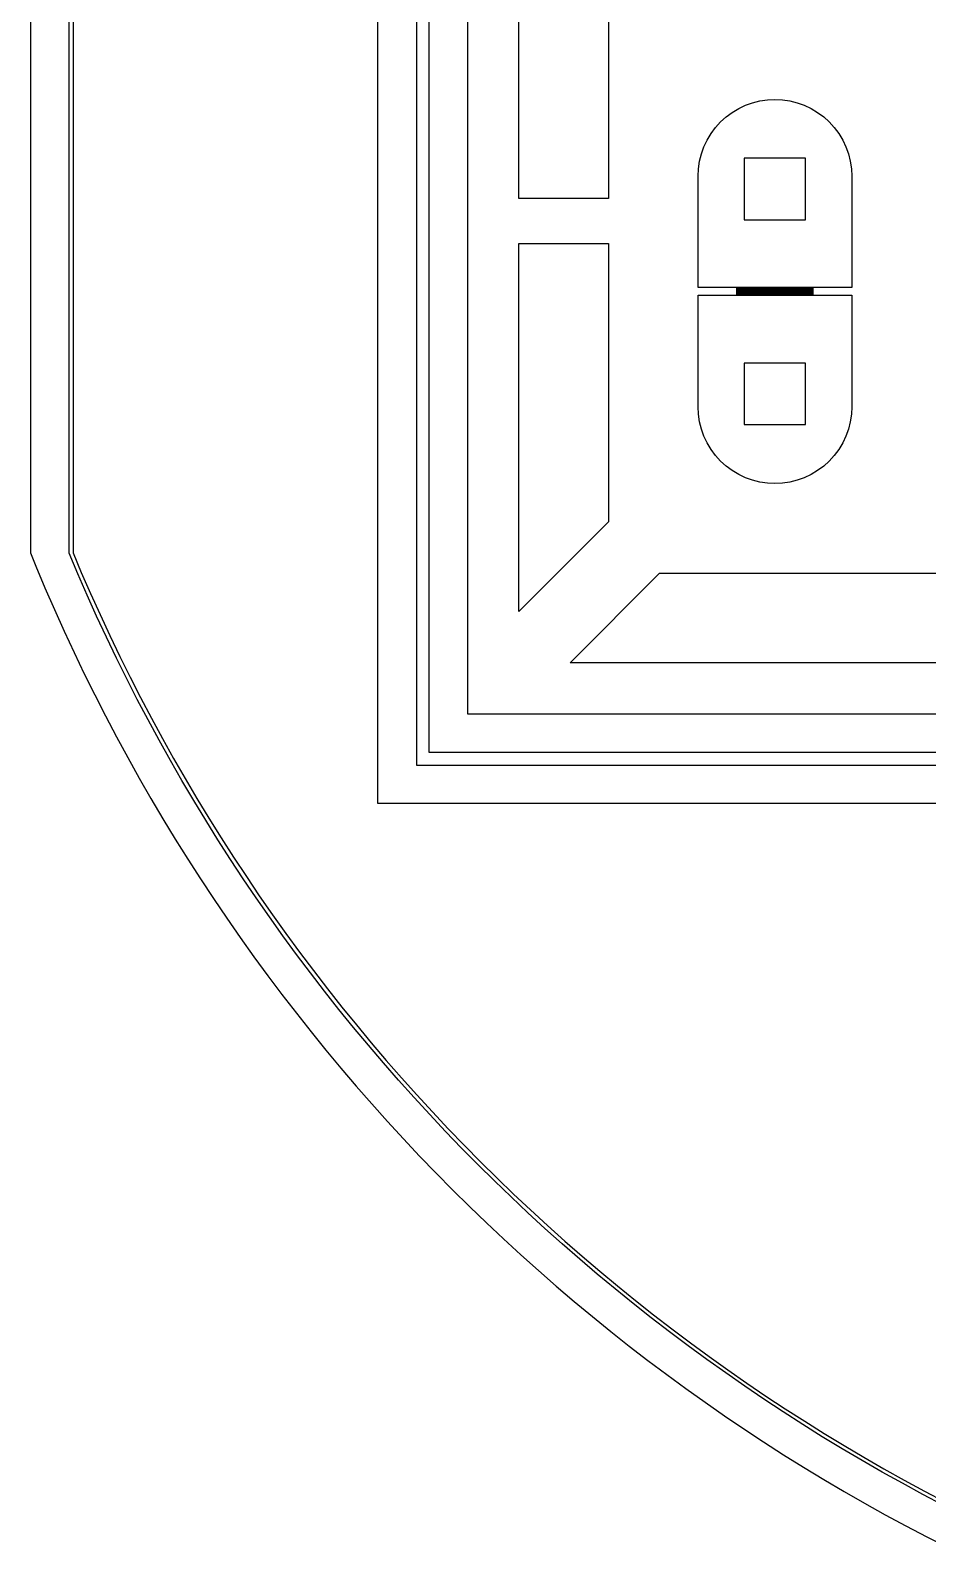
# Model space of a CAD drawing. Extents: x -25 to 122, y -49 to 104.
# Drawn here: x -25 to 10.7, y -40.8 to 19.6 of the extents above; entities that cross this region are included whole.
import ezdxf

# ---------------------------------------------------------------- set-up
doc = ezdxf.new("R2010")
doc.units = 0

msp = doc.modelspace()

# ---------------------------------------------------------------- linework, layer by layer
for p, q in [((-11.209, -11.209), (-11.209, 66.235)), ((-9.6805, 64.7065), (-9.6805, -9.6805)), ((-9.17099, -9.17099), (-9.17099, 64.197)), ((-7.64249, 62.6685), (-7.64249, -7.64249)), ((-25.0371, 56.2593), (-25.0371, -1.23334)), ((-23.4969, -1.23666), (-23.4969, 56.2626)), ((-23.3345, 56.2618), (-23.3345, -1.23579)), ((-5.60449, 12.8649), (-5.60449, 26.6214)), ((-2.03799, 26.6214), (-2.03799, 12.8649)), ((2.88712, 16.2983), (3.14444, 16.4525)), ((3.14444, 16.4525), (3.41563, 16.5808)), ((3.41563, 16.5808), (3.69809, 16.6819)), ((3.69809, 16.6819), (3.98911, 16.7547)), ((3.98911, 16.7547), (4.28587, 16.7988)), ((4.28587, 16.7988), (4.58549, 16.8135)), ((4.58549, 16.8135), (4.88512, 16.7988)), ((4.88512, 16.7988), (5.18188, 16.7547)), ((5.18188, 16.7547), (5.47289, 16.6819)), ((5.47289, 16.6819), (5.75534, 16.5808)), ((5.75534, 16.5808), (6.02655, 16.4525)), ((6.02655, 16.4525), (6.28386, 16.2983)), ((2.2224, 15.6958), (2.42387, 15.9181)), ((2.42387, 15.9181), (2.64616, 16.1196)), ((2.64616, 16.1196), (2.88712, 16.2983)), ((6.28386, 16.2983), (6.52483, 16.1196)), ((6.52483, 16.1196), (6.7471, 15.9181)), ((6.7471, 15.9181), (6.94858, 15.6958)), ((1.7612, 14.9263), (1.88947, 15.1975)), ((1.88947, 15.1975), (2.0437, 15.4549)), ((2.0437, 15.4549), (2.2224, 15.6958)), ((6.94858, 15.6958), (7.12729, 15.4549)), ((7.12729, 15.4549), (7.28151, 15.1975)), ((7.28151, 15.1975), (7.40979, 14.9263)), ((1.58723, 14.3529), (1.66013, 14.6439)), ((1.66013, 14.6439), (1.7612, 14.9263)), ((7.40979, 14.9263), (7.51086, 14.6439)), ((7.51086, 14.6439), (7.58376, 14.3529)), ((1.52849, 13.7565), (1.54321, 14.0561)), ((1.54321, 14.0561), (1.58723, 14.3529)), ((5.80829, 14.4698), (3.3627, 14.4698)), ((3.3627, 14.4698), (3.3627, 12.0242)), ((5.80829, 12.0242), (5.80829, 14.4698)), ((7.58376, 14.3529), (7.62776, 14.0561)), ((7.62776, 14.0561), (7.64249, 13.7565)), ((1.52849, 9.32384), (1.52849, 13.7565)), ((7.64249, 13.7565), (7.64249, 9.32384)), ((-2.03799, 12.8649), (-5.60449, 12.8649)), ((3.3627, 12.0242), (5.80829, 12.0242)), ((-5.60449, 11.0816), (-2.03799, 11.0816)), ((-5.60449, -3.5665), (-5.60449, 11.0816)), ((-2.03799, 11.0816), (-2.03799, 0)), ((3.0723, 9.32384), (1.52849, 9.32384)), ((3.0723, 9.01814), (3.0723, 9.32384)), ((3.11305, 9.32384), (3.08247, 9.32384)), ((3.08247, 9.32384), (3.08247, 9.01814)), ((3.11305, 9.01814), (3.11305, 9.32384)), ((3.15379, 9.32384), (3.12323, 9.32384)), ((3.12323, 9.32384), (3.12323, 9.01814)), ((3.15379, 9.01814), (3.15379, 9.32384)), ((3.19456, 9.32384), (3.164, 9.32384)), ((3.164, 9.32384), (3.164, 9.01814)), ((3.19456, 9.01814), (3.19456, 9.32384)), ((3.23532, 9.32384), (3.20476, 9.32384)), ((3.20476, 9.32384), (3.20476, 9.01814)), ((3.23532, 9.01814), (3.23532, 9.32384)), ((3.27609, 9.32384), (3.24551, 9.32384)), ((3.24551, 9.32384), (3.24551, 9.01814)), ((3.27609, 9.01814), (3.27609, 9.32384)), ((3.31685, 9.32384), (3.28627, 9.32384)), ((3.28627, 9.32384), (3.28627, 9.01814)), ((3.31685, 9.01814), (3.31685, 9.32384)), ((3.3576, 9.32384), (3.32704, 9.32384)), ((3.32704, 9.32384), (3.32704, 9.01814)), ((3.3576, 9.01814), (3.3576, 9.32384)), ((3.39836, 9.32384), (3.3678, 9.32384)), ((3.3678, 9.32384), (3.3678, 9.01814)), ((3.39836, 9.01814), (3.39836, 9.32384)), ((3.43912, 9.32384), (3.40855, 9.32384)), ((3.40855, 9.32384), (3.40855, 9.01814)), ((3.43912, 9.01814), (3.43912, 9.32384)), ((3.47989, 9.32384), (3.44931, 9.32384)), ((3.44931, 9.32384), (3.44931, 9.01814)), ((3.47989, 9.01814), (3.47989, 9.32384)), ((3.52065, 9.32384), (3.49007, 9.32384)), ((3.49007, 9.32384), (3.49007, 9.01814)), ((3.52065, 9.01814), (3.52065, 9.32384)), ((3.5614, 9.32384), (3.53084, 9.32384)), ((3.53084, 9.32384), (3.53084, 9.01814)), ((3.5614, 9.01814), (3.5614, 9.32384)), ((3.60216, 9.32384), (3.57159, 9.32384)), ((3.57159, 9.32384), (3.57159, 9.01814)), ((3.60216, 9.01814), (3.60216, 9.32384)), ((3.64293, 9.32384), (3.61237, 9.32384)), ((3.61237, 9.32384), (3.61237, 9.01814)), ((3.64293, 9.01814), (3.64293, 9.32384)), ((3.68369, 9.32384), (3.65311, 9.32384)), ((3.65311, 9.32384), (3.65311, 9.01814)), ((3.68369, 9.01814), (3.68369, 9.32384)), ((3.72446, 9.32384), (3.69386, 9.32384)), ((3.69386, 9.32384), (3.69386, 9.01814)), ((3.72446, 9.01814), (3.72446, 9.32384)), ((3.7652, 9.32384), (3.73463, 9.32384)), ((3.73463, 9.32384), (3.73463, 9.01814)), ((3.7652, 9.01814), (3.7652, 9.32384)), ((3.80595, 9.32384), (3.77539, 9.32384)), ((3.77539, 9.32384), (3.77539, 9.01814)), ((3.80595, 9.01814), (3.80595, 9.32384)), ((3.84673, 9.32384), (3.81616, 9.32384)), ((3.81616, 9.32384), (3.81616, 9.01814)), ((3.84673, 9.01814), (3.84673, 9.32384)), ((3.88748, 9.32384), (3.85692, 9.32384)), ((3.85692, 9.32384), (3.85692, 9.01814)), ((3.88748, 9.01814), (3.88748, 9.32384)), ((3.92825, 9.32384), (3.89767, 9.32384)), ((3.89767, 9.32384), (3.89767, 9.01814)), ((3.92825, 9.01814), (3.92825, 9.32384)), ((3.96899, 9.32384), (3.93843, 9.32384)), ((3.93843, 9.32384), (3.93843, 9.01814)), ((3.96899, 9.01814), (3.96899, 9.32384)), ((4.00977, 9.32384), (3.9792, 9.32384)), ((3.9792, 9.32384), (3.9792, 9.01814)), ((4.00977, 9.01814), (4.00977, 9.32384)), ((4.05052, 9.32384), (4.01996, 9.32384)), ((4.01996, 9.32384), (4.01996, 9.01814)), ((4.05052, 9.01814), (4.05052, 9.32384)), ((4.09129, 9.32384), (4.06071, 9.32384)), ((4.06071, 9.32384), (4.06071, 9.01814)), ((4.09129, 9.01814), (4.09129, 9.32384)), ((4.13205, 9.32384), (4.10147, 9.32384)), ((4.10147, 9.32384), (4.10147, 9.01814)), ((4.13205, 9.01814), (4.13205, 9.32384)), ((4.17281, 9.32384), (4.14223, 9.32384)), ((4.14223, 9.32384), (4.14223, 9.01814)), ((4.17281, 9.01814), (4.17281, 9.32384)), ((4.21356, 9.32384), (4.183, 9.32384)), ((4.183, 9.32384), (4.183, 9.01814)), ((4.21356, 9.01814), (4.21356, 9.32384)), ((4.25432, 9.32384), (4.22375, 9.32384)), ((4.22375, 9.32384), (4.22375, 9.01814)), ((4.25432, 9.01814), (4.25432, 9.32384)), ((4.29509, 9.32384), (4.26453, 9.32384)), ((4.26453, 9.32384), (4.26453, 9.01814)), ((4.29509, 9.01814), (4.29509, 9.32384)), ((4.33585, 9.32384), (4.30527, 9.32384)), ((4.30527, 9.32384), (4.30527, 9.01814)), ((4.33585, 9.01814), (4.33585, 9.32384)), ((4.37662, 9.32384), (4.34604, 9.32384)), ((4.34604, 9.32384), (4.34604, 9.01814)), ((4.37662, 9.01814), (4.37662, 9.32384)), ((4.41736, 9.32384), (4.3868, 9.32384)), ((4.3868, 9.32384), (4.3868, 9.01814)), ((4.41736, 9.01814), (4.41736, 9.32384)), ((4.45811, 9.32384), (4.42755, 9.32384)), ((4.42755, 9.32384), (4.42755, 9.01814)), ((4.45811, 9.01814), (4.45811, 9.32384)), ((4.49889, 9.32384), (4.46832, 9.32384)), ((4.46832, 9.32384), (4.46832, 9.01814)), ((4.49889, 9.01814), (4.49889, 9.32384)), ((4.53964, 9.32384), (4.50906, 9.32384)), ((4.50906, 9.32384), (4.50906, 9.01814)), ((4.53964, 9.01814), (4.53964, 9.32384)), ((4.58041, 9.32384), (4.54984, 9.32384)), ((4.54984, 9.32384), (4.54984, 9.01814)), ((4.58041, 9.01814), (4.58041, 9.32384)), ((4.62114, 9.32384), (4.59058, 9.32384)), ((4.59058, 9.32384), (4.59058, 9.01814)), ((4.62114, 9.01814), (4.62114, 9.32384)), ((4.66191, 9.32384), (4.63135, 9.32384)), ((4.63135, 9.32384), (4.63135, 9.01814)), ((4.66191, 9.01814), (4.66191, 9.32384)), ((4.70267, 9.32384), (4.6721, 9.32384)), ((4.6721, 9.32384), (4.6721, 9.01814)), ((4.70267, 9.01814), (4.70267, 9.32384)), ((4.74344, 9.32384), (4.71286, 9.32384)), ((4.71286, 9.32384), (4.71286, 9.01814)), ((4.74344, 9.01814), (4.74344, 9.32384)), ((4.78419, 9.32384), (4.75362, 9.32384)), ((4.75362, 9.32384), (4.75362, 9.01814)), ((4.78419, 9.01814), (4.78419, 9.32384)), ((4.82494, 9.32384), (4.79437, 9.32384)), ((4.79437, 9.32384), (4.79437, 9.01814)), ((4.82494, 9.01814), (4.82494, 9.32384)), ((4.86571, 9.32384), (4.83514, 9.32384)), ((4.83514, 9.32384), (4.83514, 9.01814)), ((4.86571, 9.01814), (4.86571, 9.32384)), ((4.90646, 9.32384), (4.8759, 9.32384)), ((4.8759, 9.32384), (4.8759, 9.01814)), ((4.90646, 9.01814), (4.90646, 9.32384)), ((4.94724, 9.32384), (4.91667, 9.32384)), ((4.91667, 9.32384), (4.91667, 9.01814)), ((4.94724, 9.01814), (4.94724, 9.32384)), ((4.98799, 9.32384), (4.95741, 9.32384)), ((4.95741, 9.32384), (4.95741, 9.01814)), ((4.98799, 9.01814), (4.98799, 9.32384)), ((5.02875, 9.32384), (4.99818, 9.32384)), ((4.99818, 9.32384), (4.99818, 9.01814)), ((5.02875, 9.01814), (5.02875, 9.32384)), ((5.0695, 9.32384), (5.03894, 9.32384)), ((5.03894, 9.32384), (5.03894, 9.01814)), ((5.0695, 9.01814), (5.0695, 9.32384)), ((5.11028, 9.32384), (5.0797, 9.32384)), ((5.0797, 9.32384), (5.0797, 9.01814)), ((5.11028, 9.01814), (5.11028, 9.32384)), ((5.15103, 9.32384), (5.12047, 9.32384)), ((5.12047, 9.32384), (5.12047, 9.01814)), ((5.15103, 9.01814), (5.15103, 9.32384)), ((5.19179, 9.32384), (5.16121, 9.32384)), ((5.16121, 9.32384), (5.16121, 9.01814)), ((5.19179, 9.01814), (5.19179, 9.32384)), ((5.23256, 9.32384), (5.20198, 9.32384)), ((5.20198, 9.32384), (5.20198, 9.01814)), ((5.23256, 9.01814), (5.23256, 9.32384)), ((5.2733, 9.32384), (5.24274, 9.32384)), ((5.24274, 9.32384), (5.24274, 9.01814)), ((5.2733, 9.01814), (5.2733, 9.32384)), ((5.31407, 9.32384), (5.28351, 9.32384)), ((5.28351, 9.32384), (5.28351, 9.01814)), ((5.31407, 9.01814), (5.31407, 9.32384)), ((5.35483, 9.32384), (5.32426, 9.32384)), ((5.32426, 9.32384), (5.32426, 9.01814)), ((5.35483, 9.01814), (5.35483, 9.32384)), ((5.3956, 9.32384), (5.36502, 9.32384)), ((5.36502, 9.32384), (5.36502, 9.01814)), ((5.3956, 9.01814), (5.3956, 9.32384)), ((5.43636, 9.32384), (5.40578, 9.32384)), ((5.40578, 9.32384), (5.40578, 9.01814)), ((5.43636, 9.01814), (5.43636, 9.32384)), ((5.47711, 9.32384), (5.44653, 9.32384)), ((5.44653, 9.32384), (5.44653, 9.01814)), ((5.47711, 9.01814), (5.47711, 9.32384)), ((5.51787, 9.32384), (5.4873, 9.32384)), ((5.4873, 9.32384), (5.4873, 9.01814)), ((5.51787, 9.01814), (5.51787, 9.32384)), ((5.55862, 9.32384), (5.52806, 9.32384)), ((5.52806, 9.32384), (5.52806, 9.01814)), ((5.55862, 9.01814), (5.55862, 9.32384)), ((5.5994, 9.32384), (5.56882, 9.32384)), ((5.56882, 9.32384), (5.56882, 9.01814)), ((5.5994, 9.01814), (5.5994, 9.32384)), ((5.64015, 9.32384), (5.60957, 9.32384)), ((5.60957, 9.32384), (5.60957, 9.01814)), ((5.64015, 9.01814), (5.64015, 9.32384)), ((5.68091, 9.32384), (5.65034, 9.32384)), ((5.65034, 9.32384), (5.65034, 9.01814)), ((5.68091, 9.01814), (5.68091, 9.32384)), ((5.72166, 9.32384), (5.6911, 9.32384)), ((5.6911, 9.32384), (5.6911, 9.01814)), ((5.72166, 9.01814), (5.72166, 9.32384)), ((5.76244, 9.32384), (5.73187, 9.32384)), ((5.73187, 9.32384), (5.73187, 9.01814)), ((5.76244, 9.01814), (5.76244, 9.32384)), ((5.80319, 9.32384), (5.77261, 9.32384)), ((5.77261, 9.32384), (5.77261, 9.01814)), ((5.80319, 9.01814), (5.80319, 9.32384)), ((5.84395, 9.32384), (5.81337, 9.32384)), ((5.81337, 9.32384), (5.81337, 9.01814)), ((5.84395, 9.01814), (5.84395, 9.32384)), ((5.8847, 9.32384), (5.85414, 9.32384)), ((5.85414, 9.32384), (5.85414, 9.01814)), ((5.8847, 9.01814), (5.8847, 9.32384)), ((5.92546, 9.32384), (5.8949, 9.32384)), ((5.8949, 9.32384), (5.8949, 9.01814)), ((5.92546, 9.01814), (5.92546, 9.32384)), ((5.96623, 9.32384), (5.93567, 9.32384)), ((5.93567, 9.32384), (5.93567, 9.01814)), ((5.96623, 9.01814), (5.96623, 9.32384)), ((6.00699, 9.32384), (5.97641, 9.32384)), ((5.97641, 9.32384), (5.97641, 9.01814)), ((6.00699, 9.01814), (6.00699, 9.32384)), ((6.04776, 9.32384), (6.01718, 9.32384)), ((6.01718, 9.32384), (6.01718, 9.01814)), ((6.04776, 9.01814), (6.04776, 9.32384)), ((6.0885, 9.32384), (6.05794, 9.32384)), ((6.05794, 9.32384), (6.05794, 9.01814)), ((6.0885, 9.01814), (6.0885, 9.32384)), ((7.64249, 9.32384), (6.09869, 9.32384)), ((6.09869, 9.32384), (6.09869, 9.01814)), ((1.52849, 4.58549), (1.52849, 9.01814)), ((1.52849, 9.01814), (3.0723, 9.01814)), ((3.08247, 9.01814), (3.11305, 9.01814)), ((3.12323, 9.01814), (3.15379, 9.01814)), ((3.164, 9.01814), (3.19456, 9.01814)), ((3.20476, 9.01814), (3.23532, 9.01814)), ((3.24551, 9.01814), (3.27609, 9.01814)), ((3.28627, 9.01814), (3.31685, 9.01814)), ((3.32704, 9.01814), (3.3576, 9.01814)), ((3.3678, 9.01814), (3.39836, 9.01814)), ((3.40855, 9.01814), (3.43912, 9.01814)), ((3.44931, 9.01814), (3.47989, 9.01814)), ((3.49007, 9.01814), (3.52065, 9.01814)), ((3.53084, 9.01814), (3.5614, 9.01814)), ((3.57159, 9.01814), (3.60216, 9.01814)), ((3.61237, 9.01814), (3.64293, 9.01814)), ((3.65311, 9.01814), (3.68369, 9.01814)), ((3.69386, 9.01814), (3.72446, 9.01814)), ((3.73463, 9.01814), (3.7652, 9.01814)), ((3.77539, 9.01814), (3.80595, 9.01814)), ((3.81616, 9.01814), (3.84673, 9.01814)), ((3.85692, 9.01814), (3.88748, 9.01814)), ((3.89767, 9.01814), (3.92825, 9.01814)), ((3.93843, 9.01814), (3.96899, 9.01814)), ((3.9792, 9.01814), (4.00977, 9.01814)), ((4.01996, 9.01814), (4.05052, 9.01814)), ((4.06071, 9.01814), (4.09129, 9.01814)), ((4.10147, 9.01814), (4.13205, 9.01814)), ((4.14223, 9.01814), (4.17281, 9.01814)), ((4.183, 9.01814), (4.21356, 9.01814)), ((4.22375, 9.01814), (4.25432, 9.01814)), ((4.26453, 9.01814), (4.29509, 9.01814)), ((4.30527, 9.01814), (4.33585, 9.01814)), ((4.34604, 9.01814), (4.37662, 9.01814)), ((4.3868, 9.01814), (4.41736, 9.01814)), ((4.42755, 9.01814), (4.45811, 9.01814)), ((4.46832, 9.01814), (4.49889, 9.01814)), ((4.50906, 9.01814), (4.53964, 9.01814)), ((4.54984, 9.01814), (4.58041, 9.01814)), ((4.59058, 9.01814), (4.62114, 9.01814)), ((4.63135, 9.01814), (4.66191, 9.01814)), ((4.6721, 9.01814), (4.70267, 9.01814)), ((4.71286, 9.01814), (4.74344, 9.01814)), ((4.75362, 9.01814), (4.78419, 9.01814)), ((4.79437, 9.01814), (4.82494, 9.01814)), ((4.83514, 9.01814), (4.86571, 9.01814)), ((4.8759, 9.01814), (4.90646, 9.01814)), ((4.91667, 9.01814), (4.94724, 9.01814)), ((4.95741, 9.01814), (4.98799, 9.01814)), ((4.99818, 9.01814), (5.02875, 9.01814)), ((5.03894, 9.01814), (5.0695, 9.01814)), ((5.0797, 9.01814), (5.11028, 9.01814)), ((5.12047, 9.01814), (5.15103, 9.01814)), ((5.16121, 9.01814), (5.19179, 9.01814)), ((5.20198, 9.01814), (5.23256, 9.01814)), ((5.24274, 9.01814), (5.2733, 9.01814)), ((5.28351, 9.01814), (5.31407, 9.01814)), ((5.32426, 9.01814), (5.35483, 9.01814)), ((5.36502, 9.01814), (5.3956, 9.01814)), ((5.40578, 9.01814), (5.43636, 9.01814)), ((5.44653, 9.01814), (5.47711, 9.01814)), ((5.4873, 9.01814), (5.51787, 9.01814)), ((5.52806, 9.01814), (5.55862, 9.01814)), ((5.56882, 9.01814), (5.5994, 9.01814)), ((5.60957, 9.01814), (5.64015, 9.01814)), ((5.65034, 9.01814), (5.68091, 9.01814)), ((5.6911, 9.01814), (5.72166, 9.01814)), ((5.73187, 9.01814), (5.76244, 9.01814)), ((5.77261, 9.01814), (5.80319, 9.01814)), ((5.81337, 9.01814), (5.84395, 9.01814)), ((5.85414, 9.01814), (5.8847, 9.01814)), ((5.8949, 9.01814), (5.92546, 9.01814)), ((5.93567, 9.01814), (5.96623, 9.01814)), ((5.97641, 9.01814), (6.00699, 9.01814)), ((6.01718, 9.01814), (6.04776, 9.01814)), ((6.05794, 9.01814), (6.0885, 9.01814)), ((6.09869, 9.01814), (7.64249, 9.01814)), ((7.64249, 9.01814), (7.64249, 4.58549)), ((5.80829, 6.31781), (3.3627, 6.31781)), ((3.3627, 6.31781), (3.3627, 3.87219)), ((5.80829, 3.87219), (5.80829, 6.31781)), ((1.54321, 4.28587), (1.52849, 4.58549)), ((1.58723, 3.98911), (1.54321, 4.28587)), ((7.62776, 4.28587), (7.58376, 3.98911)), ((7.64249, 4.58549), (7.62776, 4.28587)), ((1.66013, 3.69809), (1.58723, 3.98911)), ((1.7612, 3.41563), (1.66013, 3.69809)), ((3.3627, 3.87219), (5.80829, 3.87219)), ((7.51086, 3.69809), (7.40979, 3.41563)), ((7.58376, 3.98911), (7.51086, 3.69809)), ((1.88947, 3.14444), (1.7612, 3.41563)), ((2.0437, 2.88712), (1.88947, 3.14444)), ((7.28151, 3.14444), (7.12729, 2.88712)), ((7.40979, 3.41563), (7.28151, 3.14444)), ((2.2224, 2.64616), (2.0437, 2.88712)), ((2.42387, 2.42387), (2.2224, 2.64616)), ((2.64616, 2.2224), (2.42387, 2.42387)), ((6.7471, 2.42387), (6.52483, 2.2224)), ((6.94858, 2.64616), (6.7471, 2.42387)), ((7.12729, 2.88712), (6.94858, 2.64616)), ((2.88712, 2.0437), (2.64616, 2.2224)), ((3.14444, 1.88947), (2.88712, 2.0437)), ((3.41563, 1.7612), (3.14444, 1.88947)), ((6.02655, 1.88947), (5.75534, 1.7612)), ((6.28386, 2.0437), (6.02655, 1.88947)), ((6.52483, 2.2224), (6.28386, 2.0437)), ((3.69809, 1.66013), (3.41563, 1.7612)), ((3.98911, 1.58723), (3.69809, 1.66013)), ((4.28587, 1.54321), (3.98911, 1.58723)), ((4.58549, 1.52849), (4.28587, 1.54321)), ((4.88512, 1.54321), (4.58549, 1.52849)), ((5.18188, 1.58723), (4.88512, 1.54321)), ((5.47289, 1.66013), (5.18188, 1.58723)), ((5.75534, 1.7612), (5.47289, 1.66013)), ((-2.03799, 0), (-5.60449, -3.5665)), ((-25.0371, -1.23334), (-24.8218, -1.76227)), ((-24.8218, -1.76227), (-24.4572, -2.62738)), ((-23.1475, -2.06595), (-23.4969, -1.23666)), ((-23.3345, -1.23579), (-23.0096, -2.00685)), ((-22.7793, -2.91049), (-23.1475, -2.06595)), ((-23.0096, -2.00685), (-22.6422, -2.8497)), ((-3.5665, -5.60449), (0, -2.03799)), ((0, -2.03799), (20.2526, -2.03799)), ((-24.4572, -2.62738), (-24.082, -3.48796)), ((-22.4008, -3.75044), (-22.7793, -2.91049)), ((-22.6422, -2.8497), (-22.2644, -3.68797)), ((-24.082, -3.48796), (-23.6963, -4.34386)), ((-22.012, -4.58569), (-22.4008, -3.75044)), ((-22.2644, -3.68797), (-21.8764, -4.52156)), ((-23.6963, -4.34386), (-23.3002, -5.19496)), ((-21.613, -5.41611), (-22.012, -4.58569)), ((-21.8764, -4.52156), (-21.4782, -5.35031)), ((-23.3002, -5.19496), (-22.8936, -6.04114)), ((-21.2038, -6.24156), (-21.613, -5.41611)), ((-21.4782, -5.35031), (-21.0698, -6.17412)), ((20.2526, -5.60449), (-3.5665, -5.60449)), ((-22.8936, -6.04114), (-22.4766, -6.88226)), ((-20.7845, -7.06194), (-21.2038, -6.24156)), ((-21.0698, -6.17412), (-20.6514, -6.99286)), ((-22.4766, -6.88226), (-22.0494, -7.7182)), ((-20.3552, -7.87711), (-20.7845, -7.06194)), ((-20.6514, -6.99286), (-20.2229, -7.8064)), ((-22.0494, -7.7182), (-21.612, -8.54884)), ((-20.2229, -7.8064), (-19.7845, -8.61461)), ((-7.64249, -7.64249), (99.3525, -7.64249)), ((-19.916, -8.68694), (-20.3552, -7.87711)), ((-21.612, -8.54884), (-21.1644, -9.37405)), ((-19.4668, -9.49133), (-19.916, -8.68694)), ((-19.7845, -8.61461), (-19.3363, -9.41739)), ((-21.1644, -9.37405), (-20.7066, -10.1937)), ((-19.0078, -10.2901), (-19.4668, -9.49133)), ((-19.3363, -9.41739), (-18.8782, -10.2146)), ((100.881, -9.17099), (-9.17099, -9.17099)), ((-20.7066, -10.1937), (-20.2389, -11.0077)), ((-18.8782, -10.2146), (-18.4103, -11.0061)), ((-9.6805, -9.6805), (101.39, -9.6805)), ((-18.539, -11.0833), (-19.0078, -10.2901)), ((-20.2389, -11.0077), (-19.7612, -11.8159)), ((-18.0605, -11.8706), (-18.539, -11.0833)), ((-18.4103, -11.0061), (-17.9328, -11.7919)), ((102.919, -11.209), (-11.209, -11.209)), ((-19.7612, -11.8159), (-19.2737, -12.6181)), ((-17.5724, -12.6519), (-18.0605, -11.8706)), ((-17.9328, -11.7919), (-17.4456, -12.5717)), ((-19.2737, -12.6181), (-18.7763, -13.4143)), ((-17.0747, -13.4273), (-17.5724, -12.6519)), ((-17.4456, -12.5717), (-16.949, -13.3455)), ((-18.7763, -13.4143), (-18.2692, -14.2044)), ((-16.5676, -14.1964), (-17.0747, -13.4273)), ((-16.949, -13.3455), (-16.4428, -14.1131)), ((-18.2692, -14.2044), (-17.7524, -14.9881)), ((-16.051, -14.9593), (-16.5676, -14.1964)), ((-16.4428, -14.1131), (-15.9273, -14.8745)), ((-17.7524, -14.9881), (-17.2261, -15.7655)), ((-15.5252, -15.7158), (-16.051, -14.9593)), ((-15.9273, -14.8745), (-15.4025, -15.6294)), ((-15.4025, -15.6294), (-14.8685, -16.3779)), ((-17.2261, -15.7655), (-16.6902, -16.5363)), ((-14.9901, -16.4658), (-15.5252, -15.7158)), ((-16.6902, -16.5363), (-16.145, -17.3005)), ((-14.4458, -17.2091), (-14.9901, -16.4658)), ((-14.8685, -16.3779), (-14.3253, -17.1198)), ((-16.145, -17.3005), (-15.5904, -18.058)), ((-13.8924, -17.9457), (-14.4458, -17.2091)), ((-14.3253, -17.1198), (-13.7731, -17.8549)), ((-15.5904, -18.058), (-15.0265, -18.8086)), ((-13.3301, -18.6755), (-13.8924, -17.9457)), ((-13.7731, -17.8549), (-13.2118, -18.5832)), ((-12.7588, -19.3983), (-13.3301, -18.6755)), ((-13.2118, -18.5832), (-12.6417, -19.3046)), ((-15.0265, -18.8086), (-14.4535, -19.5522)), ((-12.6417, -19.3046), (-12.0628, -20.0189)), ((-14.4535, -19.5522), (-13.8714, -20.2887)), ((-12.1787, -20.1141), (-12.7588, -19.3983)), ((-13.8714, -20.2887), (-13.2803, -21.0181)), ((-11.5899, -20.8226), (-12.1787, -20.1141)), ((-12.0628, -20.0189), (-11.4751, -20.7261)), ((-13.2803, -21.0181), (-12.6803, -21.7401)), ((-10.9924, -21.5239), (-11.5899, -20.8226)), ((-11.4751, -20.7261), (-10.8789, -21.426)), ((-10.3864, -22.2179), (-10.9924, -21.5239)), ((-10.8789, -21.426), (-10.274, -22.1185)), ((-12.6803, -21.7401), (-12.0715, -22.4547)), ((-9.7719, -22.9043), (-10.3864, -22.2179)), ((-10.274, -22.1185), (-9.66075, -22.8035)), ((-12.0715, -22.4547), (-11.4539, -23.1618)), ((-9.149, -23.5831), (-9.7719, -22.9043)), ((-9.66075, -22.8035), (-9.03911, -23.481)), ((-11.4539, -23.1618), (-10.8277, -23.8613)), ((-9.03911, -23.481), (-8.40919, -24.1508)), ((-10.8277, -23.8613), (-10.193, -24.553)), ((-8.51784, -24.2543), (-9.149, -23.5831)), ((-8.40919, -24.1508), (-7.77112, -24.8128)), ((-10.193, -24.553), (-9.54988, -25.2368)), ((-7.87848, -24.9176), (-8.51784, -24.2543)), ((-9.54988, -25.2368), (-8.89839, -25.9128)), ((-7.23102, -25.573), (-7.87848, -24.9176)), ((-7.77112, -24.8128), (-7.12495, -25.467)), ((-8.89839, -25.9128), (-8.23865, -26.5807)), ((-6.57558, -26.2205), (-7.23102, -25.573)), ((-7.12495, -25.467), (-6.47083, -26.1131)), ((-5.91225, -26.8598), (-6.57558, -26.2205)), ((-6.47083, -26.1131), (-5.80881, -26.7512)), ((-8.23865, -26.5807), (-7.57077, -27.2404)), ((-5.2411, -27.491), (-5.91225, -26.8598)), ((-5.80881, -26.7512), (-5.13901, -27.3811)), ((-7.57077, -27.2404), (-6.89484, -27.8919)), ((-4.56227, -28.1139), (-5.2411, -27.491)), ((-5.13901, -27.3811), (-4.46153, -28.0028)), ((-6.89484, -27.8919), (-6.21095, -28.535)), ((-3.87585, -28.7284), (-4.56227, -28.1139)), ((-4.46153, -28.0028), (-3.77649, -28.616)), ((-6.21095, -28.535), (-5.51924, -29.1698)), ((-3.18193, -29.3344), (-3.87585, -28.7284)), ((-3.77649, -28.616), (-3.08395, -29.2209)), ((-5.51924, -29.1698), (-4.81979, -29.7959)), ((-2.48064, -29.9319), (-3.18193, -29.3344)), ((-3.08395, -29.2209), (-2.38406, -29.8172)), ((-4.81979, -29.7959), (-4.1127, -30.4135)), ((-1.77206, -30.5208), (-2.48064, -29.9319)), ((-2.38406, -29.8172), (-1.6769, -30.4048)), ((-4.1127, -30.4135), (-3.3981, -31.0223)), ((-1.0563, -31.1008), (-1.77206, -30.5208)), ((-1.6769, -30.4048), (-0.96259, -30.9837)), ((-3.3981, -31.0223), (-2.67607, -31.6223)), ((-0.3335, -31.6721), (-1.0563, -31.1008)), ((-0.96259, -30.9837), (-0.24121, -31.5538)), ((-2.67607, -31.6223), (-1.94673, -32.2134)), ((0.39626, -32.2345), (-0.3335, -31.6721)), ((-0.24121, -31.5538), (0.48709, -32.1151)), ((-1.94673, -32.2134), (-1.21021, -32.7955)), ((1.13287, -32.7878), (0.39626, -32.2345)), ((0.48709, -32.1151), (1.22223, -32.6673)), ((-1.21021, -32.7955), (-0.46658, -33.3685)), ((1.87622, -33.3321), (1.13287, -32.7878)), ((1.22223, -32.6673), (1.9641, -33.2105)), ((-0.46658, -33.3685), (0.28401, -33.9324)), ((2.62621, -33.8672), (1.87622, -33.3321)), ((1.9641, -33.2105), (2.71257, -33.7445)), ((2.71257, -33.7445), (3.46754, -34.2693)), ((0.28401, -33.9324), (1.04146, -34.487)), ((3.38269, -34.393), (2.62621, -33.8672)), ((4.14557, -34.9096), (3.38269, -34.393)), ((3.46754, -34.2693), (4.2289, -34.7849)), ((1.04146, -34.487), (1.80568, -35.0322)), ((4.91473, -35.4167), (4.14557, -34.9096)), ((4.2289, -34.7849), (4.99652, -35.291)), ((1.80568, -35.0322), (2.57652, -35.5681)), ((2.57652, -35.5681), (3.35388, -36.0944)), ((5.69005, -35.9144), (4.91473, -35.4167)), ((4.99652, -35.291), (5.77031, -35.7876)), ((3.35388, -36.0944), (4.13763, -36.6112)), ((6.47144, -36.4025), (5.69005, -35.9144)), ((5.77031, -35.7876), (6.55013, -36.2748)), ((4.13763, -36.6112), (4.92769, -37.1183)), ((7.25874, -36.881), (6.47144, -36.4025)), ((6.55013, -36.2748), (7.33585, -36.7523)), ((7.33585, -36.7523), (8.1274, -37.2202)), ((4.92769, -37.1183), (5.72389, -37.6157)), ((8.05186, -37.3498), (7.25874, -36.881)), ((8.85066, -37.8088), (8.05186, -37.3498)), ((8.1274, -37.2202), (8.92461, -37.6783)), ((5.72389, -37.6157), (6.52614, -38.1032)), ((9.65506, -38.258), (8.85066, -37.8088)), ((8.92461, -37.6783), (9.72739, -38.1265)), ((6.52614, -38.1032), (7.33432, -38.5809)), ((7.33432, -38.5809), (8.14828, -39.0486)), ((10.4649, -38.6972), (9.65506, -38.258)), ((9.72739, -38.1265), (10.5356, -38.5649)), ((10.5356, -38.5649), (11.3491, -38.9934)), ((8.14828, -39.0486), (8.96794, -39.5064)), ((11.2801, -39.1265), (10.4649, -38.6972)), ((8.96794, -39.5064), (9.79315, -39.954)), ((9.79315, -39.954), (10.6238, -40.3914)), ((10.6238, -40.3914), (11.4597, -40.8186))]:
    msp.add_line(p, q)

doc.saveas('drawing.dxf')
